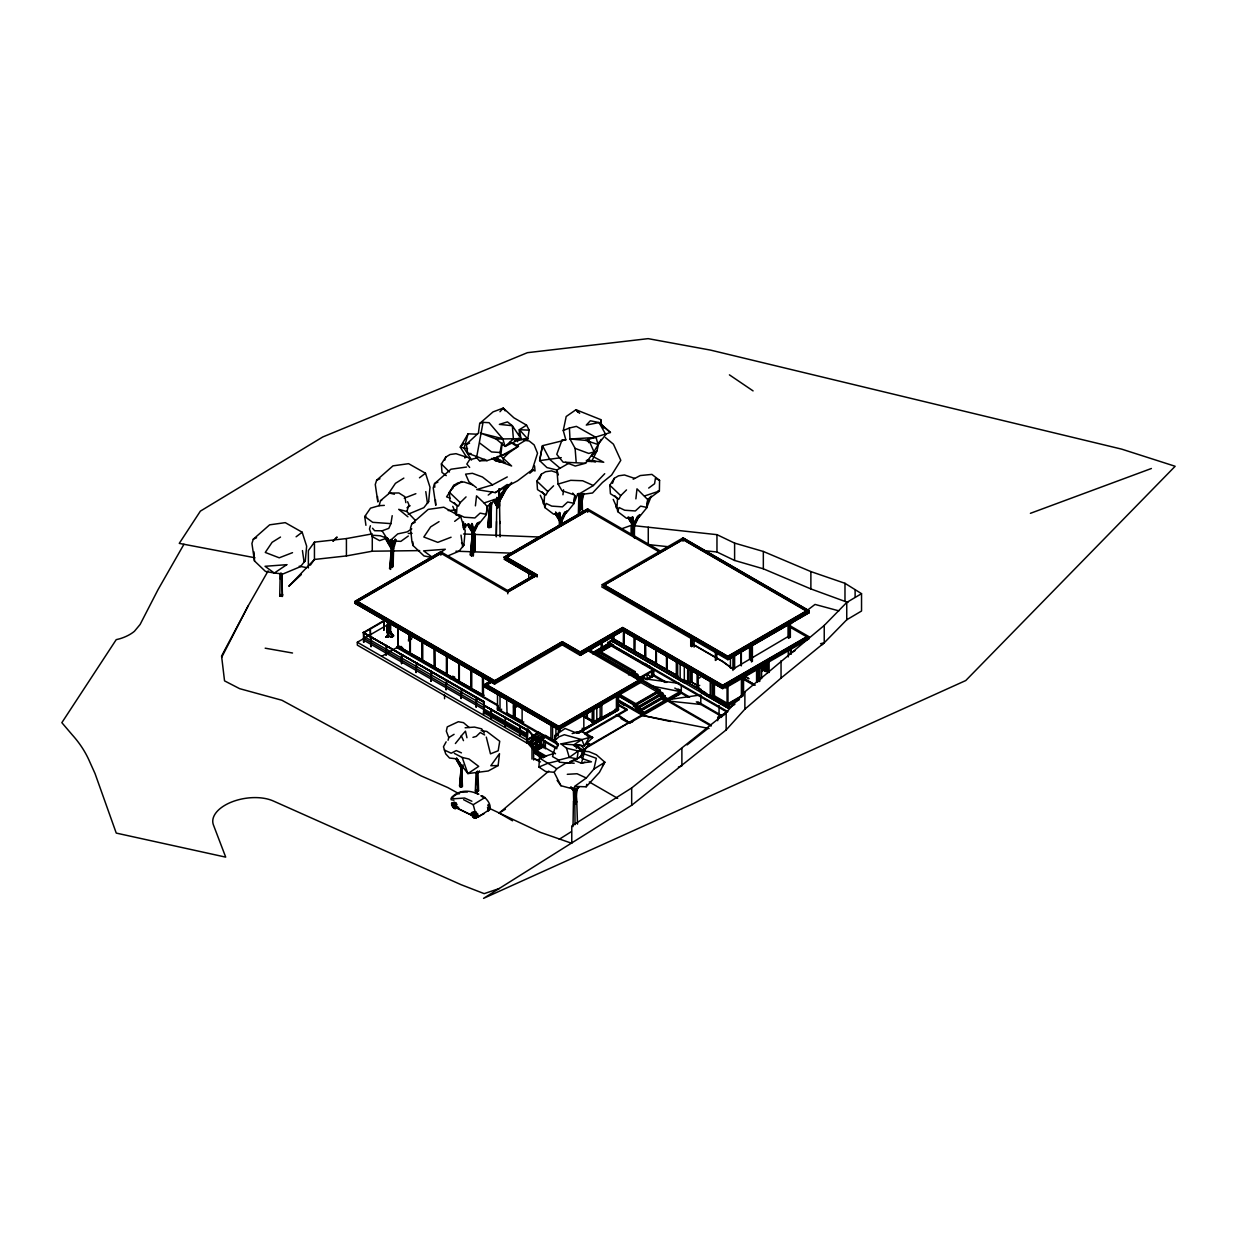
<?xml version="1.0" encoding="UTF-8"?>
<svg xmlns="http://www.w3.org/2000/svg" width="1237" height="1237" viewBox="0 0 1237 1237"><rect width="100%" height="100%" fill="white"/><g stroke="black" fill="none" stroke-linecap="round" stroke-linejoin="round"><path stroke-width="1.5" d="M301.395 574.478L288.809 586.261L314.445 559.464L346.422 555.923L346.422 538.574L372.26 533.874M363.245 632.494L484.239 701.735L484.239 705.183L483.481 701.905L363.245 632.494L483.621 702.106M497.8 709.621L497.8 705.77L396.783 647.6L396.783 646.673L497.568 704.858L497.568 709.682L558.413 744.86M789.948 627.144L806.926 636.931L806.926 638.57L722.717 687.184L622.675 629.417L622.675 630.87L580.199 655.394L562.263 644.879L494.661 684.046L354.895 603.208L494.661 684.046M580.199 653.461L622.675 628.937L622.675 627.499L722.717 685.252L806.663 636.792L806.663 639.112L722.717 687.586L620.912 628.798M254.93 557.763L179.257 543.383L200.379 511.128L322.78 436.955L527.395 352.684L648.142 338.644L710.533 350.102L1121.696 449.139L1175.15 466.272L965.772 680.536L483.559 898.356L631.674 805.287L631.674 787.954L726.165 712.574L744.875 691.823L824.229 625.443L846.742 602.45L861.54 593.667L844.979 583.307L810.884 571.587L763.337 551.47L734.608 543.105L716.965 534.662L631.21 525.369M648.265 527.225L648.265 544.574L669.263 546.831M847.871 602.465L810.884 588.936L763.337 568.804L734.608 560.454L716.965 551.996L716.965 534.662M631.674 805.287L726.165 729.923L744.875 709.172L744.875 691.823M744.875 709.172L781.042 678.077L781.042 660.728M810.884 588.936L810.884 571.587M821.383 645.188L824.229 642.792L824.229 625.443M781.042 678.077L824.229 642.792L846.742 619.783L846.742 602.45M855.123 597.363L855.123 589.647M861.54 593.667L861.54 611.016L846.742 619.783M574.169 763.26L566.701 762.641L556.758 768.765L554.114 772.275L545.641 771.517L538.945 767.064L539.425 758.003L554.825 753.225M579.875 513.324L579.967 499.346M588.92 440.357L594.069 451.922L585.611 463.241L563.113 462.174L556.774 454.35L561.892 440.295L565.866 439.985L563.268 430.538L566.19 416.513L575.978 409.725L600.765 419.621L600.718 424.245L610.444 432.471L585.488 440.341L569.979 439.011L569.422 428.002L576.396 426.378L596.079 437.465L597.997 444.5L585.488 440.341M476.647 784.49L476.802 771.811M579.442 495.388L579.163 508.515L580.478 509.551L580.292 494.537M280.397 579.241L280.474 573.489M496.269 536.858L496.485 521.504M496.315 536.054L496.748 504.418M575.019 824.708L574.865 802.318M496.748 506.072L496.903 497.351M475.41 505.856L476.539 495.851L484.069 502.964L498.928 498.032L499.083 489.125M633.174 479.229L640.287 475.549L651.899 474.389L659.584 480.358L659.383 491.043L647.755 499.64L646.549 508.082L639.003 517.344M456.824 758.528L461.324 765.919L459.53 785.943L461.169 787.18L461.324 765.919L456.87 758.173M578.359 514.283L578.854 493.3M282.036 573.643L282.392 596.404L279.717 596.141L280.211 574.416M392.485 636.158L390.846 637.287L392.485 636.158L388.634 631.411L387.676 627.716L387.629 629.942L388.805 629.911L388.511 622.969M489.759 504.34L487.857 526.9L488.971 527.673L491.29 526.498L491.228 503.15L490.455 514.638M561.799 524.921L561.304 520.236L565.68 512.118M634.504 538.358L634.225 524.349L639.483 514.592M390.459 625.505C391.093 629.386 384.089 634.272 389.176 627.762L388.542 625.706L388.944 627.576L387.243 630.282L390.459 625.505L390.536 632.602L393.629 635.772L392.237 637.194M393.088 566.654L393.613 548.764L396.211 539.827M463.767 523.761L463.535 527.565L465.344 527.441L465.452 523.638M471.498 524.272L472.642 531.493L470.385 555.088L471.498 555.861L473.307 555.738L474.034 532.915L479.214 521.906M490.78 527.55L491.506 504.742L493.95 499.547M561.459 525.632L561.583 521.828L566.762 510.804M634.133 537.337L634.504 525.926L639.684 514.917M387.629 629.154L387.676 627.716M460.752 775.955L460.396 785.34L459.53 785.943M460.891 772.197L461.014 766.151L456.206 758.467M580.54 504.773L580.323 496.006L577.478 493.841M573.009 826.61L573.442 801.189M477.961 772.244L478.58 790.629L477.327 791.788L475.333 791.062L476.075 772.491M519.215 434.666L519.416 429.687L526.56 425.157L529.158 430.167L527.751 438.934L516.154 445.969L510.232 442.011M392.345 567.505L393.119 549.321L392.021 539.641M455.865 510.015L455.649 514.669L460.04 516.154M543.337 500.475L543.182 503.583L544.033 503.583L544.806 507.51L553.604 514.19L557.052 513.293M616.258 504.572L616.119 507.68L616.954 507.696L617.727 511.608L626.525 518.303L629.973 517.406M473.168 539.146L472.441 524.426M560.887 524.38L559.974 513.324M391.882 567.381L392.376 557.825M459.747 786.809L461.324 765.919L456.314 758.374M513.772 443.511L518.458 446.263L508.546 453.113L500.738 456.066L487.084 460.628L476.771 456.53L483.048 422.358L489.079 422.683L502.732 438.748L505.098 446.418L521.009 438.625L519.416 429.687L529.158 430.167M570.396 787.521L574.772 791.541L574.092 802.612L575.313 803.462L576.226 802.736L576.133 791.34L571.293 787.273M387.227 627.468L387.598 635.431L385.65 637.256L387.799 635.431L388.449 631.751L387.289 632.494L388.774 636.947L385.65 637.256M471.498 555.861L473.168 531.075L472.271 523.947M488.971 527.673L490.641 502.887L490.996 503.614M560.253 525.71L559.82 512.845M632.818 535.528L633.638 524.086L632.741 516.942M389.562 625.118L389.485 622.737L389.609 627.484L390.057 623.525C386.207 632.973 385.604 625.242 388.99 622.427M387.289 632.494L387.861 622.953M390.645 569.422L392.083 549.398L390.892 539.564L393.119 549.321M575.313 803.462L575.592 791.943L570.922 787.753M487.857 526.9L489.914 503.815M559.526 526.452L558.892 513.525M632.153 534.245L632.896 524.998L631.813 517.638M569.7 761.729L580.787 756.936L582.302 751.617L578.22 750.998L569.283 757.4L558.753 760.106L552.537 756.565L554.702 748.88L557.872 746.174L554.439 740.824L554.872 735.489L565.093 728.485L574.834 732.366L582.024 731.237L592.709 737.499L586.941 743.205L589.601 743.839L584.854 749.916L579.643 749.838M574.092 802.612L575.607 797.37L575.36 790.922L570.752 787.057M559.356 527.07L560.175 520.39L559.047 513.169M631.952 534.941L633.112 524.503L631.968 517.282M390.057 567.567L391.681 548.393L385.248 537.152M388.495 621.299L388.372 623.865L388.449 621.546L388.372 623.865L388.82 622.551M390.196 625.381L389.933 628.272L389.238 623.603M305.307 560.562L306.652 546.197L302.168 532.219L285.252 522.648L269.651 524.828L253.291 539.208L251.931 543.476L254.482 560.949L265.445 571.401L274.305 573.04L283.026 573.937L300.483 566.654L305.307 560.562L304.116 562.309L302.446 550.573M389.547 568.85L391.387 549.027L395.191 539.208M425.791 491.615L427.461 503.351L428.651 501.588L429.997 487.223L425.513 473.245L408.597 463.674L392.995 465.854L376.636 480.234L375.275 484.502L377.826 501.975L377.532 496.532M558.753 760.106L559.263 762.162L569.066 763.152L577.076 758.853L578.22 750.998L566.484 748.153L561.026 743.916L574.88 744.875L584.714 751.168L581.436 763.214L574.2 760.384M766.754 667.021L767.528 667.099L766.754 668.088L767.265 665.32M392.345 634.797L392.175 635.849L392.856 634.952L389.578 629.911L390.598 627.777M491.769 458.386L511.623 466.009L500.738 456.066L502.222 442.769M572.669 493.084L574.818 495.542L573.968 503.273L567.644 502.021L562.433 506.861L551.779 506.119L546.12 503.413L544.806 507.51M646.549 508.082L651.25 496.176L647.755 499.64L646.889 507.386L640.58 506.134L635.354 510.958L624.7 510.232L619.041 507.526L617.727 511.608M562.943 494.769L563.515 489.759M635.88 498.867L636.993 488.862L647.755 499.64M498.14 765.579L499.501 753.658L490.826 765.718L498.14 765.579L488.29 770.976L467.864 773.589L457.133 759.363M389.423 623.649L387.506 627.793L389.485 622.737M387.645 623.123L388.186 626.618L387.97 624.917L387.135 627.592L389.485 626.2L389.083 629.556L390.413 629.757M526.56 425.157L513.912 417.828L503.243 408.086L493.053 411.89L479.678 423.471L478.394 433.12L466.334 444.33L467.663 453.299L476.771 456.53M574.54 795.499L574.03 798.963L575.854 799.458L577.231 788.99M575.916 793.999L576.628 788.897M578.73 787.18L575.066 791.541L577.184 788.062M574.664 799.318L575.159 795.778M566.067 513.247L573.628 503.969L574.818 495.542M575.762 791.819L578.808 786.825M483.868 707.626L363.786 638.307M483.868 709.559L363.802 640.225M483.883 710.842L527.271 735.845L483.853 710.858M372.507 528.23L374.625 530.704L382.094 530.828L388.805 528.354L390.923 523.622L392.206 515.674M497.181 456.608L500.738 456.066L500.042 452.495L501.603 443.928M452.077 803.911C450.871 806.787 454.505 804.452 453.345 802.782M587.359 461.355L587.621 460.164L603.749 462.251L591.58 455.757L601.182 439.413M586.323 460.396L591.642 461.386L596.976 450.825L598.924 442.212M363.786 636.375L527.55 730.077L527.008 739.896L526.993 730.247L483.481 705.136L526.962 730.356M401.02 646.379L402.025 647.384M517.576 441.702L518.365 438.254M451.52 803.339L452.046 805.442M584.204 751.276L588.92 751.648L596.373 754.74L604.847 762.208L599.435 772.367L586.183 786.794L574.556 786.423L586.307 778.011L593.899 769.089L596.342 758.296L584.452 754.029L577.076 758.853L569.283 757.4L566.484 748.153M386.98 628.473L389.191 620.989M581.421 504.201L579.349 503.645L581.421 504.201L583.926 493.455M582.086 498.465L582.905 494.955M579.921 504.124L580.802 500.475M586.183 786.794L586.786 784.32M365.92 525.308L364.745 516.54L370.512 508.16L379.125 505.701L380.532 500.66L389.5 493.068L398.902 492.975L404.916 496.748L405.86 502.639M470.385 555.088L472.441 531.987L471.359 524.627M477.467 434.218L468.096 433.8L464.061 448.196L471.158 459.375L476.369 458.077M448.057 740.252L448.799 737.608L446.325 731.16L447.253 726.892L458.339 721.728L463.488 722.655L469.194 727.526M370.404 525.756L369.476 529.049L372.244 536.626L379.62 540.631L386.717 538.141L388.202 538.621M394.356 540.693L391.387 549.027L384.939 537.786M395.453 539.332L392.856 548.269L385.403 537.121M387.243 632.277L387.135 628.922L391.65 635.339L390.846 637.287M477.405 773.202L477.374 771.331L477.405 773.202L479.399 770.898M481.873 795.669C486.45 797.741 493.331 806.431 488.507 810.714M577.803 493.81L573.628 503.969M279.717 596.141L280.18 594.58L282.871 594.858M414.673 519.772L415.276 520.298L406.88 511.53L408.952 504.82L407.607 501.743M460.999 535.142L462.669 546.878L463.86 545.13L465.189 530.75L460.705 516.788L443.789 507.201L428.188 509.397L411.844 523.761L410.483 528.044L411.921 541.59L413.034 545.502L423.982 555.954L432.842 557.609L423.595 550.852L445.32 549.243L437.527 554.47M507.278 476.941L492.542 484.873L476.709 489.558L495.233 492.62L517.514 480.853L532.297 469.72L537.523 453.237L534.168 444.933L529.22 441.006L523.947 440.171M394.665 540.724L391.681 548.393M394.649 540.677L392.407 547.558L393.613 548.764M387.583 621.129L387.104 622.536L388.356 622.598M444.64 460.365L445.799 457.072L450.098 454.505L456.036 453.685L466.179 457.072L464.741 457.922M452.618 488.661L453.763 485.352L458.061 482.801L463.999 481.966L472.457 484.796M539.579 479.214L541.311 474.266L545.594 471.714L551.547 470.88L556.619 472.58M612.501 483.311L614.232 478.363L618.531 475.812L624.469 474.977L634.627 478.379M511.639 482.43L505.778 489.914L498.758 502.701C493.269 500.83 506.381 488.12 508.252 484.579M498.758 502.701L505.84 489.651L510.51 483.713M477.884 523.096C469.627 534.709 473.013 534.554 478.147 523.205M565.433 511.994L559.974 520.901L561.304 520.236M638.354 516.107L632.896 524.998L634.225 524.349M388.263 629.061L389.485 626.2M465.344 527.441L465.854 526.39L464.478 525.555M473.307 555.738L473.756 531.338M477.142 523.158L473.168 531.075L474.034 532.915M564.69 512.072L560.717 519.973L561.583 521.828M637.612 516.169L633.638 524.086L634.504 525.926M221.655 657.373L248.158 605.898L268.151 570.875M466.055 496.903L460.241 502.639L458.432 506.134L449.943 500.707L449.356 492.233L453.763 485.352M553.588 485.816L547.79 491.537L545.965 495.032L537.492 489.605L536.889 481.147L541.311 474.266M626.51 489.914L620.711 495.65L618.902 499.145L610.413 493.718L609.81 485.244L614.232 478.363M248.158 605.898L221.578 656.074L224.546 680.876L239.653 688.669L281.897 700.25L420.997 775.846L447.794 787.567L459.298 793.922M446.124 741.829L443.464 746.761L445.691 753.859L449.541 758.049L454.969 758.637M497.228 502.176L504.464 489.187L508.206 484.811M183.942 544.28L158.058 589.601L140.106 624.469L134.416 631.303A41.3 23.843 0 0 1 119.742 638.787L116.216 639.653L61.85 722.671L72.364 734.994A356.797 174.17 -13.2 0 1 89.667 761.667L95.048 773.604L116.247 833.089L225.706 857.133L213.429 824.94A35.193 19.081 -9.1 0 1 231.644 802.009A35.981 19.514 -9.1 0 1 273.485 801.066L461.03 884.671L484.177 893.64L499.331 888.506M572.128 733.572L582.024 731.237L589.229 737.515L581.792 739.618L573.736 744.86L584.39 745.849L589.229 737.515L592.709 737.499L589.446 736.927M468.096 433.8L460.272 447.129L465.916 456.051L471.513 460.009M372.244 536.626L373.033 535.281L380.223 535.76L386.717 538.141L390.088 540.785L400.819 541.373L408.303 536.008M602.434 765.966L604.847 762.208L593.899 769.089M446.248 475.642L441.98 472.41L441.377 463.937L445.799 457.072M470.354 458.556L466.828 464.061L469.673 467.431M575.066 791.541L578.127 786.918M388.619 493.47L395.438 483.342L403.85 478.1M584.714 751.168L580.787 756.936L582.503 758.683L591.472 761.822L581.421 762.904M387.057 631.009L387.243 630.87M346.422 538.574L314.445 542.115L308.369 550.604L308.369 567.938M310.394 565.123L314.445 559.464L314.445 542.115M392.175 635.849L392.856 634.952M597.997 444.5L605.821 434.589L599.033 422.559L590.343 420.766L586.292 425.064L599.033 422.559L610.444 432.471M428.651 501.588L423.827 507.68L408.102 514.236M455.386 743.53L461.432 736.03L463.488 740.654M478.533 524.333L486.079 515.071L487.285 506.629L489.62 504.325M662.877 696.833L668.397 700.637L668.397 699.261L678.989 694.529L681.293 691.823L674.814 688.081M460.752 736.479L465.468 731.175L466.952 737.731M499.98 411.735L503.243 408.086L505.129 410.839M390.444 628.937L389.578 629.911L390.397 630.143L388.619 630.329L388.774 636.947L387.583 629.71L388.696 632.354M721.125 717.46L726.614 711.507M333.155 541.249L337.067 537.044L333.078 541.002M388.155 629.386L387.985 625.443L388.805 629.911M605.419 437.558L613.428 444.176L620.804 460.334L611.619 475.039L602.434 482.507L592.554 492.991L577.493 494.924L593.358 485.522L604.723 473.694M463.921 443.387L460.272 447.129L467.586 448.644M463.581 799.69L473.23 804.684L485.028 797.494M488.105 804.437L490.177 809.06L488.677 810.575M508.546 453.113L503.15 458.417L503.397 462.112L505.253 463.318L503.181 461.169M490.254 809.137L478.487 816.822L477.482 813.374M687.107 744.906L707.811 728.578M475.333 791.062L476.585 789.917L478.58 790.629M591.58 455.757L596.976 450.825M390.088 540.785L397.742 533.889L407.143 531.895L411.782 528.879M554.439 740.824L558.954 736.835L564.319 734.716L581.792 739.618L584.39 745.849M548.826 771.068L499.176 813.08L512.52 820.796M529.792 473.245L533.379 470.23M507.294 484.471L495.233 492.62M579.163 508.515L580.447 507.464L581.761 508.5L580.478 509.551M789.979 624.422L795.87 619.629M387.645 626.757L389.176 625.52M807.637 610.057L815.013 604.429L838.856 610.862M296.107 536.796L302.168 532.219M419.451 477.822L425.513 473.245M454.659 521.349L460.705 516.788M488.213 495.063L492.651 491.8M648.683 488.074L654.589 483.729L655.409 478.332L659.584 480.358M765.579 663.233L765.827 671.459L760.894 668.135M407.004 507.804L410.112 505.717M631.674 787.954L571.772 825.976L571.772 843.309L540.383 832.362L488.522 807.947M559.248 839.274L571.355 831.651M280.505 537.059L272.094 542.316L265.275 552.444L279.237 557.81L292.52 552.661M461.788 481.456L453.391 486.713L446.572 496.841L450.067 498.186M439.042 521.627L430.646 526.885L423.827 537.013L437.79 542.363L451.072 537.229M448.799 737.608L454.087 734.314M451.567 805.225L452.015 802.859L453.098 802.612C456.716 802.55 455.262 810.297 458.68 807.204M473.183 814.24L471.606 815.198L471.158 813.621A3.68 2.057 58.7 0 1 474.096 812.972L476.09 811.75M478.379 816.405L476.508 817.379L474.096 812.972M499.176 812.972L505.392 809.214M386.485 636.916L387.799 635.431M568.402 463.488L556.913 470.014L546.97 467.586L539.626 460.612L542.471 445.691L562.897 440.666M536.935 576.689L536.935 575.05L534.678 575.05L507.773 590.59L440.851 551.81L354.895 601.569L494.661 682.267L562.263 643.101L580.199 653.6M623.51 629.231L580.122 654.296L562.17 643.936L494.584 682.963L357.323 603.702L357.153 601.569L440.851 553.248L507.773 592.136L537.183 575.143L506.304 557.377L587.714 510.371L659.584 552.119M357.4 601.677L440.851 553.496M354.895 603.362L358.204 601.445M384.846 620.015L363.245 632.617L484.239 701.843L483.481 714.708L484.239 701.735L483.621 711.615M385.573 620.216L364.312 632.494M504.062 557.222L534.678 575.05L504.062 557.222L587.714 508.933L660.975 551.377M529.714 741.288L526.792 742.989L357.323 645.142L357.323 642.25L390.598 623.031M504.062 557.377L587.714 508.933M506.551 557.47L587.714 510.618M370.992 637.086L371.054 646.626L370.296 628.535L370.296 638.06M371.579 636.808L371.054 646.626M363.492 641.988L363.539 632.447L364.08 642.266M386.593 645.467L386.052 655.301L386.532 645.451M408.457 639.946L411.797 638.014M381.692 656.321L398.345 646.719M408.38 640.952L411.658 639.034M409.725 652.873L397.897 646.039L409.725 652.873L409.725 633.993M409.942 633.87L410.143 653.105L422.188 659.816L422.188 640.952M401.592 663.65L401.592 654.141L401.546 663.62M410.143 653.105L422.188 659.816M422.389 660.187L434.434 666.882L422.389 660.187L422.389 641.307M434.434 648.018L434.651 667.253L446.681 673.964L446.681 655.084M434.651 667.253L446.681 673.964M446.897 674.32L458.927 681.03L446.897 674.32L446.897 655.455M604.151 586.74L727.82 658.146L809.168 610.769L683.01 537.925L601.646 584.9L727.82 657.898M603.903 585.055L683.01 539.378L806.926 610.923L806.926 612.562L727.82 658.223L603.903 586.694L603.903 585.055L727.82 656.584L806.926 610.923M604.151 585.147L683.01 539.626L809.168 612.702L727.82 659.677L601.646 586.833M449.572 678.108L452.943 676.16M446.634 680.134L446.093 689.952L446.572 680.103M451.227 679.082L454.721 677.072M458.927 662.166L459.143 681.401L471.189 688.112L471.189 669.232M459.143 681.401L471.189 688.112M471.39 669.604L471.39 688.468L483.435 695.179L483.435 678.201M490.672 680.953L484.146 684.865L558.83 727.99L641.446 680.288L588.936 649.827M490.672 681.108L484.146 684.865L558.83 727.851M486.404 686.504L486.404 684.865L491.661 681.834M641.446 682.082L558.83 729.768L484.146 686.659L491.661 682.082M484.146 686.659L487.409 684.772M494.584 682.963L494.661 680.675L562.263 641.663L580.199 652.007L622.675 627.499L622.675 630.87L722.717 688.622L809.168 638.725M494.584 682.468L562.263 643.58L580.199 653.94L622.675 629.417M476.647 697.467L476.121 707.286L476.601 697.436M471.39 688.468L483.435 695.179M484.146 695.24L482.476 696.199L482.476 675.665M623.51 628.752L580.122 653.816L562.17 643.936M490.795 718.991L490.857 709.512M726.212 711.615L607.645 643.163L614.325 638.4M609.949 641.168L613.289 639.235M607.645 643.163L614.325 639.313M592.94 652.548L610.057 642.668M593.157 652.672L601.491 647.848L601.491 642.25M601.708 641.879L601.909 647.6L608.589 643.75M499.176 707.765L497.506 708.724L556.774 742.896M592.631 653.816L609.315 644.168M593.775 654.064L611.851 643.627M598.94 651.713L610.985 644.755L653.755 669.449L653.755 675.928L651.605 677.165L647.09 674.273L647.09 679.778L643.194 676.515L643.194 680.18M598.94 652.688L610.985 645.729L653.755 670.408L651.605 677.165L651.605 671.66L653.755 675.928L665.089 682.468M501.681 709.218L500.011 710.177L500.011 694.761M600.146 652.363L613.49 644.663M513.541 706.219L516.432 704.549M514.051 706.002L517.344 704.1M513.541 707.177L517.886 704.673M613.382 635.385L613.382 638.941L623.51 644.786L623.726 630.468M513.695 708.538L518.643 705.678M506.644 699.307L507.015 712.589M623.927 630.824L623.927 645.018L634.473 650.863L634.473 636.668M505.268 717.831L505.315 727.371M514.406 703.791L514.406 717.29L513.355 717.877L513.355 701.673M522.323 721.14L514.778 717.058L514.778 703.575M623.927 645.018L634.473 650.863M634.689 651.234L645.219 657.079L634.689 651.234L634.89 636.916M523.792 721.975L522.122 722.949L522.122 706.729M519.787 735.721L520.267 725.872L520.313 735.427M645.219 642.884L645.436 657.435L655.981 663.279L655.981 649.085M536.456 740.143L536.487 749.792L536.982 739.834L527.843 729.289M631.442 674.32L633.097 673.345L633.097 671.969L631.442 672.928L596.389 652.703M628.52 674.938L633.514 672.047L637.689 674.459L637.689 675.51L634.349 677.443M630.19 674.521L635.184 671.629L635.184 672.696L631.844 674.629M633.932 675.758L635.602 674.799M645.436 657.435L655.981 663.279M634.349 676.376L637.689 674.459M656.182 649.456L656.182 663.635L666.728 669.48L666.728 655.301M556.805 748.756L534.307 735.752L534.307 734.84L538.683 732.304L556.774 742.757M357.323 642.25L526.792 740.097L538.683 732.304M526.575 740.592C549.166 730.418 518.349 741.087 529.08 742.045L537.013 737.468L529.08 742.525L526.575 741.087M636.437 678.572L638.106 677.613L635.602 676.175M636.854 679.206L653.755 669.449M535.59 737.901L538.512 736.216M528.879 743.267L536.796 738.69L539.301 740.143L531.384 745.2L528.879 743.267L531.384 744.72L539.301 740.143M528.879 743.746L536.796 739.169L539.301 740.623M486.651 686.659L486.651 684.726L558.83 726.397L638.941 680.149L638.941 682.468L558.83 728.717L485.399 685.839L558.83 728.33L639.189 681.927L639.189 680.288L586.137 649.672M639.189 680.288L558.83 726.691L486.404 684.865M531.987 759.116L531.987 748.261L535.977 750.55L543.893 745.973L541.389 744.519L533.472 749.096L535.977 750.07L535.977 751.168L543.476 746.839L539.719 743.793L539.719 738.597L542.022 737.267M541.188 744.643L538.884 740.623L531.384 744.952L529.08 743.638L529.08 742.045M587.575 712.62L590.884 710.703M595.847 707.842L599.141 705.94M539.719 738.597L541.389 739.556L545.362 737.267M646.224 679.299L653.755 674.954L666.712 682.437M531.168 745.942L539.1 741.365L541.605 742.818L533.673 747.395L531.168 745.942L533.673 747.875L541.605 743.298L539.1 741.844L531.168 746.421M586.539 713.842L591.286 711.105M596.033 708.368L600.78 705.616M647.724 679.391L653.755 675.912M656.182 663.635L666.728 669.48M666.929 669.851L677.273 675.572L666.929 669.851L666.929 655.656M531.987 748.261L535.08 746.468M533.472 748.617L541.389 744.04L543.893 745.494L535.977 750.07M533.673 749.854L541.188 745.509M535.327 749.885L533.657 750.859L544.821 757.291M543.476 745.973L535.977 750.302L533.673 748.988L533.673 747.395M592.26 721.573L593.172 721.047M593.837 708.028L593.837 723.444L592.167 722.485L593.93 721.48L582.612 715.001M595.569 720.568L602.125 716.795M595.739 721.14L605.666 715.419M610.32 712.976L593.93 722.439L582.612 715.914M594.1 722.671L615.578 709.698M576.643 733.185L618.083 709.265L618.083 710.177M576.767 733.263L618.5 709.218M578.313 733.139L618.5 709.698M578.437 733.216L618.454 710.1L618.5 693.802M676.33 660.403L676.33 677.072L678 676.113M617.248 694.885L633.932 704.533L635.602 703.559L618.917 693.926M639.776 681.881L656.476 691.514L658.13 690.555L638.106 678.989M633.514 705.09L658.548 690.633L662.723 693.045L662.723 694.096L637.689 708.554L633.514 706.141L633.514 705.09L637.689 707.487L662.723 693.045M585.116 733.355L626.85 709.265L626.85 710.177L585.116 734.268M618.5 695.039L635.184 704.673L660.218 690.215L660.218 691.282L635.184 705.724L618.5 696.091M633.514 706.141L658.548 691.684L662.723 694.096M636.437 707.348L638.106 706.389L638.106 707.765L640.611 709.203L638.941 710.177L636.437 708.724L633.932 704.533M656.476 691.514L656.476 692.89L658.965 694.344L660.635 693.369L658.13 691.931M636.019 707.904L661.053 693.447L665.228 695.859L665.228 696.926L640.194 711.368L636.019 708.971L636.019 707.904L640.194 710.316L665.228 695.859M636.019 708.971L661.053 694.514L665.228 696.926M727.82 656.306L806.663 610.769L806.663 613.104L727.82 658.625L604.151 587.235L604.151 584.9L727.82 656.306L727.82 658.625M727.82 657.744L809.168 610.769M649.533 685.576L681.293 691.823L642.699 714.197L638.524 711.785L638.524 710.734L663.558 696.276M732.953 656.089L754.647 643.565M809.168 612.562L727.82 659.677M638.524 711.785L663.558 697.328L667.733 699.74L698.951 695.179M688.483 668.722L688.483 681.68L690.153 682.654L691.823 681.68L691.823 670.377M700.235 677.443L698.905 678.201M638.941 710.177L638.941 711.553L642.034 713.332L643.704 712.682L642.034 713.641L617.093 699.245M661.47 698.534L664.563 700.328L666.233 699.678L664.563 700.637L661.238 698.719M638.524 710.734L642.699 713.13L681.293 690.849L678.046 688.978M585.951 747.272L681.293 692.225L689.643 697.049M621.036 718.635L629.138 723.305L681.293 693.199L681.293 685.283M691.297 669.573L691.297 681.989L697.591 685.623L691.514 681.865L691.514 669.449M697.266 673.562L697.266 686.767L699.725 685.344M806.926 636.931L722.717 685.545L622.675 627.731L580.199 652.301L562.263 641.895L494.661 680.968L357.153 601.569M722.717 686.844L809.168 636.792L789.191 625.257M768.162 662.182L765.409 663.728L765.626 665.011A20.271 11.705 60 0 1 765.471 670.33L768.177 668.769M764.744 664.717L764.682 669.882M765.981 664.377L767.404 663.388L766.059 664.424M710.254 696.663L711.924 695.704M762.858 666.341L725.315 688.019L725.315 687.045M697.792 673.083L697.869 686.427L700.544 691.05L711.924 697.622L713.795 696.539L713.795 681.711M742.215 680.319L745.494 678.433M791.649 652.61L794.989 650.677M766.693 667.593L767.574 667.377A1.763 1.021 -60 0 1 767.574 666.712M761.652 671.088L764.822 669.248L761.652 671.459M768.115 669.464L765.425 670.918M742.339 695.921L727.155 704.688L712.218 696.06L726.815 704.348L742.293 695.41L743.174 695.921M742.293 696.323L726.815 705.26L726.815 704.348M728.191 706.064L739.417 699.585M734.871 704.363L728.191 708.229L700.791 692.411L698.704 688.793L688.607 682.963L684.432 682.963L610.985 640.565M717.707 720.707L717.707 717.398L726.969 712.048M724.805 714.367L718.62 717.924L717.707 717.398M583.864 749.328L629.138 722.64L618.16 714.847M500.738 456.066L518.458 446.263M484.146 813.606L476.508 817.379M461.169 787.18L462.36 786.531L461.911 766.322L462.36 786.531M391.495 636.854L393.629 635.772L391.897 634.89L389.191 629.772L390.768 632.354L389.794 629.726L390.196 630.994M376.636 480.234L379.945 478.765M253.291 539.208L256.6 537.739M437.898 482.136L434.589 483.59L433.228 487.873L435.78 505.33L435.486 499.903M411.844 523.761L415.153 522.308M538.945 767.064L547.496 763.399L559.279 760.569M446.804 556.325L459.02 551.223L463.86 545.13L461.494 542.873M629.525 723.073L632.695 721.759M563.268 430.538L569.422 428.002M478.657 816.683L476.662 817.456L473.23 804.684M644.523 495.975L659.383 491.043L657.898 491.027M404.236 498.186L415.864 493.687M1030.406 513.324L1151.4 468.498M678.417 767.126L681.881 765.842L681.881 748.493M466.334 444.33L469.565 443.171M622.397 528.524L631.133 525.385L631.133 535.033M497.042 506.428L498.758 505.809L499.315 507.124L497.599 507.742L493.578 500.305M479.678 423.471L483.048 422.358M380.532 500.66L381.692 500.289M558.351 474.931L556.913 470.014L558.073 484.084L570.721 480.327L582.658 480.76L593.358 485.522M594.069 451.922L588.75 453.438L575.112 448.382L569.979 439.011L596.079 437.465M472.951 737.345L476.26 736.402L480.281 732.505L484.641 734.948M581.436 763.214L584.931 762.224M476.137 457.242L479.523 460.767L484.811 459.314M585.611 463.241L575.251 466.055L565.541 462.329M466.055 525.292L469.503 524.395M820.579 643.688L824.229 642.792M483.481 705.26L527.55 730.077M365.92 516.277L364.745 516.54L372.677 522.323L390.923 523.622M561.026 743.916L581.792 739.618M488.105 526.003L491.29 526.498M346.422 555.923L372.26 551.207L419.668 550.604M584.591 744.72L589.601 743.839M561.273 457.659L539.626 460.612L542.471 445.691L549.877 459.576L559.99 468.189M574.416 746.298L581.143 745.262L584.854 749.916M561.892 440.295L565.696 439.723M466.535 467.045L450.933 469.225L434.589 483.59L434.79 487.223M387.784 622.644L387.026 621.917M514.453 440.403L527.751 438.934L519.416 429.687M386.47 636.452L388.294 636.282M519.014 439.63L527.751 438.934M448.15 510.556L455.386 510.015M379.125 505.701L384.32 505.376M567.288 774.316L577.06 773.743L586.307 778.011M496.207 439.073L521.009 438.625L512.334 425.714L507.464 421.894L499.377 424.384L512.334 425.714L513.386 438.919L505.098 446.418L496.207 439.073L480.296 433.043L502.732 438.748M479.523 460.767L487.084 460.628M573.551 745.385L579.241 745.292L573.597 744.906M408.272 533.41L412.06 533.363M558.289 735.489L554.872 735.489L555.892 738.845M676.33 677.072L684.308 681.68L691.823 681.68M497.429 498.016L498.928 498.032M463.566 533.982L540.956 537.09M455.943 551.207L512.706 553.186M465.127 727.773L474.467 727.093L481.657 728.84L484.332 733M586.477 461.277L595.801 461.71L587.621 460.164M500.042 452.495L491.537 451.953L479.786 443.109M576.566 748.323L574.88 744.875L579.658 745.215M454.536 677.505L453.159 676.902M467.663 453.299L471.065 453.577M703.606 550.558L716.965 551.996M574.03 798.963L575.854 799.458M679.422 683.412L640.194 678.247L653.755 670.408L645.204 663.48M453.948 800.215L451.165 799.736L451.026 798.267L455.51 794.912L461.169 792.082L467.385 792.036M461.107 766.569L462.05 766.708L461.324 765.919M481.178 730.619L486.775 731.438L499.733 741.272L498.171 750.782L490.47 753.843L486.296 737.097M265.182 648.188L292.52 653.012M299.215 566.206L306.544 567.597M709.064 728.5L642.699 715.481L618.407 701.441M670.454 721.48L642.699 715.481L642.699 714.507L618.175 700.358M462.174 757.461L468.916 758.977L478.704 766.383L467.864 773.589L462.174 757.461L454.35 753.395M389.5 493.068L394.402 494.212M495.295 458.417L498.727 459.252M557.114 780.315L560.949 785.727L570.752 788.356M406.88 511.53L398.701 509.335L407.916 516.803M499.733 461.525L494.63 460.149L499.964 461.958M494.367 460.257L499.856 461.973M539.193 760.368L533.673 758.637L540.507 761.93M573.427 494.568L562 490.702L558.073 484.084M642.343 663.836L650.492 666.635M495.774 458.339L500.846 460.272M493.501 458.077L503.397 462.112M475.163 792.639L478.874 794.2M477.637 793.938C469.132 789.778 458.68 789.995 451.892 797.216L451.752 798.081L454.721 798.7L464.602 798.035L471.869 801.22M461.432 752.869L456.314 750.596L451.165 753.209L444.299 750.009M532.297 469.72L535.033 470.988L534.57 465.916M458.587 514.515L464.246 517.221L474.9 517.947L480.111 513.123L486.419 514.376L487.285 506.629L484.069 502.964M457.102 808.163L471.606 815.198M456.623 807.916L471.158 814.967M494.815 499.702L496.439 500.614L498.758 505.809M809.168 610.923L683.01 537.925M805.859 610.784L809.168 612.702M762.858 663.697L762.951 668.877M760.971 667.037L765.564 669.604L765.564 664.795M760.848 667.331L764.822 669.619M762.827 669.727L765.827 671.459M691.684 643.503L722.717 661.424L732.953 668.892M691.684 643.75L722.717 661.671L732.953 669.124L789.902 635.509M745.107 676.191L748.973 678.773L743.669 675.711M754.091 684.355L744.071 678.572L743.174 679.098L753.843 685.329M755.312 685.112L743.824 678.479L743.824 679.546M506.304 559.016L535.961 576.04M534.322 575.576L506.474 559.495L506.551 557.222L537.183 574.911L537.183 576.829M534.678 576.689L504.062 559.016L533.07 575.901M622.675 628.937L722.717 686.705M622.675 629.076L722.717 687.107M713.069 695.055L727.99 703.667M697.266 686.767L698.457 687.447M712.125 695.581L727.99 704.734L727.99 684.339M623.726 644.663L613.598 638.818L613.598 635.261M685.283 680.319L687.648 681.68L687.648 666.867M698.874 688.159L701.348 689.597M702.245 690.88L705.569 692.797M710.548 695.673L727.155 704.688M613.49 639.931L707.394 694.05M708.244 694.637L729.861 707.116M611.82 640.905L728.191 708.074M607.645 642.25L727.882 711.662M697.977 701.858L721.341 715.357M687.973 697.049L681.293 693.199L678.989 693.153L678.989 694.529M696.307 701.858L721.341 716.316M601.491 647.848L601.29 642.127M635.184 671.629L598.476 650.43L598.476 651.497L635.184 672.696M598.059 651.744L633.097 671.969M637.689 675.51L633.514 673.114L633.514 672.047M631.968 672.526L640.194 677.273L640.194 678.34L636.019 675.928M638.524 677.69L660.218 690.215M638.524 678.757L660.218 691.282M661.254 694.947L667.733 698.689L667.733 701.023L711.12 726.073M660.635 694.746L663.14 696.199L661.47 697.158L658.965 695.72L658.965 694.344M662.831 697.235L711.12 725.114M662.908 697.761L666.233 699.678M635.602 704.935L638.106 706.389M640.611 710.579L643.704 712.357M638.709 709.806L643.704 712.682M618.608 704.502L626.85 709.265M618.608 705.415L626.85 710.177M615.16 709.218L616.83 710.177M616.181 714.862L629.138 722.346L629.138 723.305M595.136 720.769L596.806 721.743L596.806 706.327M582.612 715.481L592.461 721.156M582.612 716.053L592.461 721.728M582.163 728.268L583.833 729.227L583.833 713.811M494.661 680.675L357.4 601.429L357.4 603.362M494.661 682.128L354.895 601.429L440.851 551.81M357.153 603.208L494.661 682.608M408.473 639.699L409.725 640.41L409.432 634.921M484.146 686.504L558.83 729.768M399.041 646.101L403.216 648.513M506.644 712.806L514.406 717.29M513.247 716.857L523.282 722.655M545.038 735.211L556.743 741.968M536.796 734.268L543.692 738.242M534.307 734.84L556.805 747.844M537.013 737.948L534.307 736.618L534.307 737.7M483.853 708.925L527.271 733.912M538.884 740.623L536.595 739.293L536.595 737.948M536.425 740.252L527.287 729.459L527.302 740.453L527.812 729.15M540.816 745.308L555.537 753.797M527.271 737.778L483.868 712.728M491.383 718.712L491.336 709.172M532.374 744.117L532.374 734.592L531.848 744.427M536.92 750.813L546.491 756.333M544.837 756.286L533.317 749.637L526.792 742.045M589.291 781.954L617.665 798.344M543.244 757.879L533.673 752.359L541.141 757.91M556.758 768.765L539.425 758.003M495.248 500.815L497.011 501.928L499.315 507.124M618.253 701.549L624.438 705.507M729.413 374.857L753.086 390.907M574.989 801.885L576.226 802.736M480.853 795.747L484.285 798.252M476.353 487.61L468.962 481.858L465.591 474.158L472.41 473.307L482.476 477.018L492.542 484.873M388.944 627.576L388.975 624.886M620.711 495.65L609.81 485.244M547.79 491.537L536.889 481.147M449.448 471.993L441.377 463.937M460.241 502.639L449.356 492.233M494.042 501.372L497.599 507.742M574.88 744.875L582.302 751.617M579.643 413.313L575.978 409.725L577.988 412.385M614.866 495.821L617.526 499.099L616.954 507.696L613.212 499.377M541.945 491.707L544.589 494.986L544.033 503.583L540.291 495.279M454.412 502.81L457.056 506.088L456.484 514.685L452.757 506.366M628.288 517.128L633.978 524.797L632.896 517.437M556.434 514.406L561.057 520.7M467.833 524.117L473.524 531.786M603.579 428.002L601.553 425.095L600.765 419.621M628.087 517.282L633.112 524.503M556.171 514.623L560.175 520.39M468.637 525.71L472.642 531.493M629.819 518.179L633.638 524.086L632.664 518.365M555.939 512.597L560.717 519.973L559.418 512.365M468.406 523.684L473.168 531.075L471.869 523.452M629.556 517.669L633.638 524.086L632.339 516.973M555.614 511.963L560.717 519.973L559.418 512.876M469.101 524.658L473.168 531.075L471.885 523.962M382.094 530.828L386.717 538.141M628.52 518.21L633.421 526.003M555.599 514.097L560.5 521.906M468.065 525.199L472.951 532.992M385.186 537.446L392.083 549.398M560.949 785.727L554.114 772.275M386.392 537.708L392.407 547.558L392.191 540.43M627.963 517.669L632.756 525.539M555.042 513.556L559.835 521.426M467.493 524.658L472.287 532.528M386.995 538.172L392.407 547.558L391.279 540.368M456.051 759.302L460.705 767.45M389.191 629.772L391.913 635.926M456.036 758.76L460.581 766.925M281.093 572.963L280.907 575.081L280.443 573.659M490.641 502.887L491.506 504.742M487.502 807.282L488.352 810.173M587.869 438.919L588.688 442.66M390.892 539.564L391.928 548.285M387.119 620.974L387.289 622.52M667.733 699.647L667.841 700.962L700.791 704.456L700.791 694.916M575.112 448.382L576.164 462.097M581.096 495.156L581.761 508.5M412.833 541.883L413.034 545.502M253.987 551.888L254.482 560.949M576.767 801.854L577.509 824.105M463.488 521.89L463.782 529.606M463.025 764.806L463.148 768.022M575.344 800.71L575.452 804.313M463.164 522.602L463.318 528.06M281.773 574.556L282.392 596.404M582.055 493.841L582.519 513.061M499.315 489.264L499.872 523.452M499.284 488.646L499.593 506.072M499.872 521.504L500.073 536.858M477.235 772.939L477.327 791.788M844.979 583.307L844.979 600.641M791.263 648.451L791.263 654.234M790.35 622.598L790.35 637.426M790.35 648.002L790.35 653.785M789.438 622.427L789.438 637.844M788.526 624.886L788.526 638.369M788.278 624.159L788.278 637.643M788.278 649.209L788.278 656.909M769.12 661.594L769.12 672.495M767.45 662.444L767.45 673.345M763.337 551.47L763.337 568.804M761.605 665.939L761.605 678.649M759.858 668.166L759.858 681.247M759.101 668.552L759.101 681.633M758.204 669.062L758.204 680.288M757.817 668.985L757.817 680.103M757.477 669.016L757.477 682.113M756.905 668.459L756.905 681.432M756.58 668.49L756.58 681.587M752.39 646.023L752.39 661.439M752.142 645.018L752.142 660.434M751.477 644.632L751.477 661.965M750.472 644.833L750.472 660.342M749.56 646.147L749.56 659.027M743.545 675.186L743.545 693.895M743.174 675.356L743.251 694.065M742.633 676.546L742.633 695.24M742.355 676.902L742.339 696.446M741.334 650.894L741.334 665.614M741.411 679.237L741.411 695.921M741.164 650.987L741.164 665.707M734.608 543.105L734.608 560.454M734.623 655.826L734.623 668.707M733.866 654.419L733.866 669.14M732.953 654.961L732.953 670.454M730.448 657.187L730.448 668.227M727.062 685.669L727.062 704.193M726.165 712.574L726.165 729.923M722.717 685.252L722.717 687.586M722.717 688.622L622.675 630.715L580.199 655.394M719.068 705.461L719.068 715.001M716.718 651.884L716.718 659.244M716.3 652.224L716.3 659.924M715.806 651.976L715.806 659.769M715.373 650.817L715.373 660.465M714.414 682.685L714.414 698.101M712.759 681.726L712.759 699.075M711.924 682.809L711.924 697.622M710.254 679.979L710.254 697.622M697.591 673.206L697.591 685.623M694.112 639.452L694.112 647.152M692.55 638.508L692.519 646.24M691.638 637.117L691.638 646.75M690.725 636.591L690.725 646.224M690.153 669.449L690.153 682.654M684.308 665.011L684.308 681.68M683.01 539.378L683.01 541.311M680.164 663.573L680.164 680.381M677.66 660.264L677.66 678.927M677.056 661.501L677.056 675.696M667.145 655.533L667.145 669.727M666.511 655.424L666.511 669.604M656.399 649.332L656.399 663.527M655.765 649.209L655.765 663.403M645.637 643.116L645.637 657.311M645.018 643.008L645.018 657.187M642.699 713.13L642.699 714.197M640.194 710.316L640.194 711.368M637.689 707.487L637.689 708.554M635.184 704.673L635.184 705.724M634.272 636.792L634.272 650.987M624.144 630.715L624.144 644.894M623.51 630.592L623.51 644.786M616.83 694.761L616.83 710.656M616.413 694.993L616.413 710.425M612.655 635.988L612.655 641.616M611.727 636.112L611.928 641.833M610.985 644.755L610.985 645.729M601.909 642.003L601.909 647.6M601.816 703.436L601.816 718.852L600.146 717.877L600.146 704.394M593.002 708.507L593.002 722.006M592.26 708.863L592.167 722.485M591.487 648.033L591.487 651.76M591.271 647.91L591.271 651.636M587.714 510.371L587.714 512.304M587.328 712.218L587.328 717.661L586.415 718.202L586.415 712.744M580.199 652.007L580.122 654.296M562.263 641.663L562.263 643.58M560.083 727.526L560.083 731.376M558.83 726.397L558.83 728.717M558.413 728.067L558.413 734.268M558.413 743.7L558.413 744.767M555.923 727.031L555.923 736.68M552.583 725.114L552.583 738.597L550.913 739.571L550.913 724.14M545.362 741.133L545.362 748.864M543.692 740.174L543.692 747.89M541.389 739.556L541.389 744.751L533.657 749.22L533.657 759.997M531.384 744.72L531.384 746.313M528.756 572.066L528.756 579.473M526.792 740.097L526.792 742.989M515.025 702.508L515.025 716.919M507.773 590.59L534.678 574.911L537.183 574.911L507.773 591.889L507.773 593.822M497.506 693.308L497.506 709.698M483.219 676.423L483.219 695.302M471.606 669.48L471.606 688.344M470.972 669.356L470.972 688.22M459.344 662.398L459.344 681.278M458.726 662.29L458.726 681.154M447.098 655.332L447.098 674.196M446.48 655.208L446.48 674.088M444.562 695.024L444.562 698.719M440.851 553.248L440.851 555.181M434.852 648.265L434.852 667.13M434.233 648.142L434.233 667.006M422.606 641.183L422.606 660.063M421.987 641.075L421.987 659.939M410.359 636.004L410.359 652.981M408.921 634.751L408.921 640.287M398.113 627.051L398.113 646.534L397.897 627.159M372.275 535.791L372.275 551.207M457.365 807.467A3.216 1.794 58.7 0 1 454.041 806.539A3.216 1.794 58.7 0 1 453.623 802.426A3.216 1.794 58.7 0 1 457.087 804.777M457.381 807.065A2.861 1.593 58.7 0 1 454.737 806.617M453.917 805.38A2.861 1.593 58.7 0 1 454.319 802.473M455.293 802.643A2.861 1.593 58.7 0 1 456.329 803.447M476.956 814.286A2.861 1.593 58.7 0 1 476.925 817.008A2.861 1.593 58.7 0 1 474.544 816.219M473.493 812.601A2.861 1.593 58.7 0 1 476.137 813.049M488.182 807.514A3.216 1.794 58.7 0 1 487.734 810.792M488.228 805.55A3.216 1.794 58.7 0 1 489.574 809.075A3.216 1.794 58.7 0 1 487.61 810.019M487.734 807.715A2.861 1.593 58.7 0 1 487.981 810.111M488.383 805.596A2.861 1.593 58.7 0 1 489.589 808.735A2.861 1.593 58.7 0 1 487.826 809.57M574.463 789.144A236.824 93.332 74.3 0 1 575.205 802.612M573.257 788.34A236.066 94.275 74.4 0 1 573.674 801.406M574.602 787.861A235.648 90.95 72.7 0 1 574.88 791.603M575.715 788.587A236.422 90.641 72.6 0 1 576.89 801.947M767.497 667.609A1.763 1.021 -60 0 1 767.497 665.104M767.543 667.439A1.763 1.021 -60 0 1 767.543 664.64M767.574 667.702A1.763 1.082 -54.1 0 1 767.419 665.753M767.481 665.259A2.953 1.701 -60 0 0 767.481 669.016A2.953 1.701 -60 0 1 766.368 667.392A2.953 1.701 -60 0 1 767.543 664.547M767.404 668.475A2.953 1.701 -60 0 1 765.78 667.052A2.953 1.701 -60 0 1 767.404 663.774M475.039 534.168L475.039 551.516L475.023 534.168M579.967 494.769L580.57 495.805L579.967 494.769M574.169 788L575.019 788.495L574.169 788M286.768 564.675L274.305 573.04L265.043 566.299L286.768 564.675M383.826 630.251L383.826 620.742L383.764 630.282M416.606 662.8L416.08 672.619L416.56 662.769M431.558 671.444L431.094 681.293L431.558 671.444M461.633 688.808L461.107 698.627L461.587 688.777M527.117 579.828L526.05 579.952L527.117 579.828M537.013 749.498L536.966 739.942L537.013 749.498M452.077 804.684A3.216 1.794 58.7 0 0 455.68 808.642A3.216 1.794 58.7 0 0 455.216 803.988A3.216 1.794 58.7 0 0 452.077 804.684M472.843 813.699A3.216 1.794 58.7 0 0 476.446 817.657A3.216 1.794 58.7 0 0 475.982 813.018A3.216 1.794 58.7 0 0 472.843 813.699M471.885 814.286A3.216 1.794 58.7 0 0 475.487 818.245A3.216 1.794 58.7 0 0 475.008 813.59A3.216 1.794 58.7 0 0 471.885 814.286M452.062 804.947A2.861 1.593 58.7 0 0 455.278 808.472A2.861 1.593 58.7 0 0 454.86 804.328A2.861 1.593 58.7 0 0 452.062 804.947M471.869 814.564A2.861 1.593 58.7 0 0 475.085 818.09A2.861 1.593 58.7 0 0 474.668 813.946A2.861 1.593 58.7 0 0 471.869 814.564"/></g></svg>
